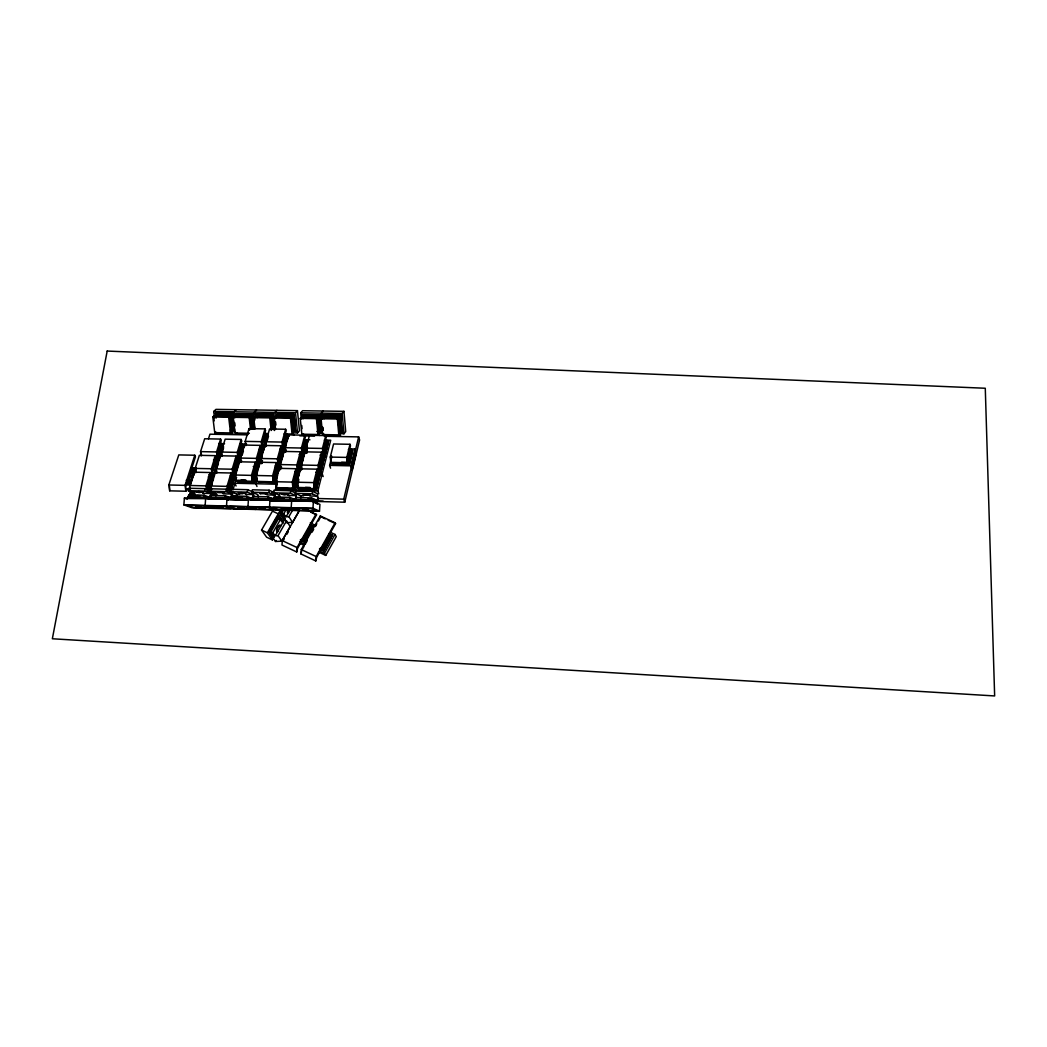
<?xml version="1.0" encoding="UTF-8"?>
<svg xmlns="http://www.w3.org/2000/svg" width="1047" height="1047" viewBox="0 0 1047 1047"><rect width="100%" height="100%" fill="white"/><g stroke="black" fill="none" stroke-linecap="round" stroke-linejoin="round"><path stroke-width="1.5" d="M231.832 414.18L216.035 413.931L215.617 415.502L230.301 415.738L231.832 414.18L233.285 430.199L232.015 430.265L230.301 415.738M299.756 509.968L282.258 540.618L281.996 545.029L296.733 551.965L297.57 548.34L316.56 514.81L308.708 510.583M312.386 491.265L317.477 493.726L318 499.785L317.32 496.173L312.228 493.739L312.386 491.265L295.503 490.847L295.333 493.333L300.607 495.755L303.643 495.833M294.024 501.16L312.176 501.003L295.529 501.199M319.492 511.172L312.961 508.266L313.406 501.408L184.39 498.123L183.879 504.876L192.19 507.795L319.492 511.172L319.924 504.418L313.406 501.408M316.848 503.424L316.273 500.126L311.548 497.914L295.856 497.521L294.861 500.636M317.594 504.131L312.176 501.003M290.045 500.518L289.849 497.364L274.235 496.972L273.228 500.086M296.079 497.927L295.843 495.637L290.529 493.216L290.686 490.729L273.882 490.323L273.712 492.797L279.222 495.231L279.47 497.508M290.412 501.068L272.377 500.61L287.401 500.99M291.642 500.859L291.184 507.69L298.015 510.609M270.348 498.424L274.851 498.529L274.484 495.113L268.922 492.679L269.092 490.205L252.366 489.8L252.196 492.26L257.928 494.694L258.19 496.972M250.848 500.06L268.83 499.903L255.743 500.178M269.982 500.309L269.511 507.128L276.644 510.033M251.686 499.537L252.72 496.435L268.254 496.828L273.424 499.039M230.261 499L231.308 495.898L246.765 496.291L252.144 498.503L249.081 498.424M239.737 494.249L236.753 494.171L230.785 491.737L230.955 489.276L247.602 489.682L253.387 492.142L253.858 496.658M246.922 499.419L246.765 496.291M253.479 496.854L253.217 494.577L247.432 492.142L247.602 489.682M247.262 499.969L229.411 499.511L245.639 499.929M248.427 499.759L247.956 506.552L255.389 509.47M296.733 551.965L297.047 547.568L316.076 513.998M232.329 496.33L232.054 494.053L226.034 491.619L226.217 489.171L209.649 488.766L209.479 491.213L215.669 493.647L215.944 495.912M208.078 498.961L225.89 498.804L214.543 499.131M226.977 499.21L226.492 505.989L234.214 508.907M204.217 498.333L204.086 495.218L188.774 494.825L187.714 497.914M211.285 495.794L210.997 493.53L204.754 491.095L204.937 488.648L188.447 488.242L188.264 490.69L194.677 493.124L194.978 495.388M205.631 498.673L205.133 505.439L213.156 508.345M208.942 498.451L209.989 495.362L225.367 495.755L230.968 497.966M300.96 553.955L301.287 549.557L320.303 515.949L335.119 522.806L335.577 523.605L316.665 557.305L315.801 560.943L300.96 553.955L301.798 550.329M315.801 560.943L316.168 556.546L335.119 522.806M315.474 501.448L344.764 502.194L359.592 439.976L358.65 436.887L324.334 436.272M349.24 464.004L352.617 449.961L349.358 464.384L331.611 463.625L349.358 464.384M354.828 448.993L356.137 453.22L352.132 470.038L350.784 465.836L354.828 448.993L349.986 448.901M344.764 502.194L343.743 499.17L358.65 436.887M347.368 463.337L347.303 458.966L350.483 445.852L349.986 444.294L333.574 443.98L330.276 457.081L330.878 462.983L347.368 463.337L346.806 457.408L349.986 444.294M348.756 463.52L351.923 450.419L350.588 448.862L347.643 461.033L348.756 463.52L332.318 463.167L332.056 462.394L348.507 462.748L351.674 449.647L348.402 449.582M349.227 462.447L352.041 450.812M331.519 455.72L330.878 462.983M330.564 468.179L329.622 465.378L331.546 457.748M319.361 475.626L315.945 489.028L299.39 488.622M321.076 468.899L323.68 458.665M325.002 453.495L327.933 441.991M316.273 489.145L319.937 474.775L316.403 489.525L298.526 488.713L316.403 489.525M320.788 472.315L324.256 457.814L320.788 472.315L315.998 472.21M325.094 455.406L328.496 441.153L325.094 455.406L320.343 455.314M318.798 493.791L317.817 491.017L330.708 440.198L324.321 440.08M315.54 487.889L318.955 474.474L317.817 473.715L314.637 486.174L315.801 488.648L297.688 488.151L297.021 482.222L313.655 482.615L317.11 469.174L300.581 468.82L301.143 470.352M316.94 470.613L319.924 470.679L319.034 468.964L322.162 456.728L323.287 457.513L320.199 471.438L317.202 471.372M324.243 453.783L327.554 440.839L326.442 440.041L323.366 452.068L324.505 454.542L321.246 454.477M315.801 488.648L318.955 474.474M320.199 471.438L323.287 457.513M324.505 454.542L327.554 440.839M321.481 452.173L322.005 453.731L318.628 466.91L318.707 471.281L318.092 465.378L321.481 452.173L305.083 451.846M322.437 448.443L325.774 435.487L326.284 437.031L322.96 449.988L323.052 454.333L322.437 448.443L306.077 448.129L306.562 452.54M295.136 489.014L277.337 488.203L295.136 489.014L309.519 435.186M298.775 479.29L297.819 486.044M307.386 446.794L306.954 453.076M296.523 490.493L297.767 485.808M306.339 453.39L307.137 450.38M297.688 488.151L297.937 487.182M294.246 487.378L297.806 474.003L296.641 473.244L293.33 485.664L294.534 488.138L276.421 487.64L275.714 481.725L292.283 482.104L295.869 468.716L279.418 468.349M298.814 470.208L302.321 457.081L301.17 456.296L297.911 468.506L299.102 470.98L302.321 457.081M303.303 453.351L306.745 440.447L305.619 439.661L302.413 451.65L303.578 454.123L300.345 454.058M294.534 488.138L297.806 474.003M303.578 454.123L306.745 440.447M297.832 476.634L294.665 488.517L291.681 488.439M300.005 468.441L302.727 458.22M304.101 453.076L307.151 441.598M294.992 488.635L298.945 474.684M294.914 471.739L299.691 471.844L303.434 457.775M299.442 454.882L304.18 454.987L307.844 441.153M300.424 451.754L300.973 453.299L297.453 466.465L297.544 470.823L296.89 464.92L300.424 451.754L284.103 451.427M301.418 448.037L304.886 435.107L305.423 436.651L301.968 449.582L302.06 453.914L301.418 448.037L285.137 447.71L285.635 452.121M277.128 480.285L276.421 487.64M277.036 483.74L275.322 489.983L317.817 491.017M274.654 481.123L278.332 467.865L277.154 467.106L273.725 479.421L274.942 481.882L256.895 481.384L256.175 475.495L272.6 475.862L276.316 462.578L259.983 462.237M279.366 464.109L282.991 451.087L281.826 450.302L278.463 462.408L279.654 464.881L282.991 451.087M284.012 447.396L287.559 434.597L286.42 433.798L283.109 445.695L284.287 448.168L287.559 434.597M274.942 481.882L278.332 467.865M275.086 482.261L278.764 469.017M280.203 463.808L283.017 453.678M284.431 448.548L287.977 435.748M275.4 482.379L257.876 481.96L275.544 482.759L279.327 468.179L276.172 468.101M275.518 465.64L280.256 465.745L283.973 451.401L281.97 459.541M280.177 448.927L284.889 449.019L288.71 434.806L289.273 436.363M275.544 482.759L277.507 475.652M278.685 471.399L279.47 468.559M284.889 449.019L286.145 444.452M286.996 441.402L287.833 438.353M281.015 445.773L281.591 447.318L277.952 460.353L278.057 464.698L277.363 458.822L281.015 445.773L264.812 445.459L265.415 447.004M285.622 429.257L286.184 430.801L282.611 443.627L282.716 447.933L282.036 442.07L285.622 429.257L269.563 428.969L254.526 482.261L236.936 481.476L254.369 481.882M257.196 479.094L255.861 483.727L256.986 486.502M261.619 463.69L262.483 460.654M256.895 481.384L257.169 480.429M253.623 480.638L257.431 467.407L256.24 466.648L252.68 478.937L253.924 481.398L257.745 468.179L257.431 467.407L254.199 467.342M260.127 446.925L263.32 446.99L262.404 445.289L265.846 433.432L267.011 434.23L263.622 447.763L260.415 447.697M258.818 464.423L262.561 451.44L261.083 449.896L257.588 461.963L258.818 464.423L255.586 464.358M263.622 447.763L267.011 434.23M254.081 481.777L257.889 468.559M262.705 451.82L258.975 464.816L255.743 464.737M264.59 445.302L267.443 435.382M254.526 482.261L256.973 473.768M259.852 463.742L262.077 456.008M265.087 445.577L266.396 441.009M267.286 440.473L268.516 436.206M252.222 481.267L251.489 475.377L255.337 462.133L239.082 461.792L235.13 475.011L235.889 480.887L252.222 481.267L252.105 476.909L255.939 463.664L255.337 462.133M260.206 445.368L260.808 446.912L257.038 459.921L257.143 464.253L256.423 458.377L260.206 445.368L244.082 445.054L240.208 458.049L240.758 462.434M264.983 428.89L265.572 430.448L261.868 443.221L261.972 447.527L261.279 441.677L264.983 428.89L249.003 428.616L245.181 441.376L245.731 445.747M232.905 490.035L236.308 478.61M235.889 480.887L236.177 479.945M233.259 478.257L229.267 491.606L228.298 489.904L232.028 477.497L233.573 479.016L230.026 490.873M234.397 474.474L238.323 461.361L237.106 460.588L233.442 472.773L234.711 475.233L238.323 461.361M239.436 457.644L243.284 444.766L242.093 443.98L238.494 455.955L239.737 458.403L236.543 458.337M239.737 458.403L243.284 444.766M230.196 491.252L233.743 479.395M235.3 474.147L238.781 462.499M240.326 457.356L243.323 447.344M230.458 491.423L234.306 478.544L231.151 478.479M230.589 475.992L235.3 476.097L239.501 462.054L236.373 461.976M235.654 459.162L240.339 459.267L244.304 445.08L243.087 450.066M230.615 491.802L234.306 478.544M240.339 459.267L241.255 456.191M242.119 455.249L243.414 450.93M227.592 490.794L227.016 486.371L231.047 473.008L214.779 472.642L210.643 485.978L211.049 488.923M236.138 456.086L236.779 457.618L232.827 470.744L232.944 475.089L232.185 469.213L236.138 456.086L220.014 455.746L215.944 468.86L216.546 473.257M241.15 439.452L241.778 440.996L237.891 453.901L238.009 458.206L237.263 452.369L241.15 439.452L225.157 439.164L221.166 452.042L221.742 456.413M208.314 491.082L212.449 477.772L211.193 477.026L207.345 489.394M210.395 473.925L213.614 474.003L212.659 472.302L216.441 460.157L217.671 460.929L213.954 474.762L209.125 474.644M209.112 490.362L212.777 478.531L212.449 477.772L209.23 477.694M213.954 474.762L217.671 460.929M214.36 457.879L219.15 457.984L223.129 445.132L221.598 443.588L218.64 443.535M209.282 490.729L212.947 478.911M214.112 475.142L218.169 462.067M219.307 458.364L223.299 445.512M209.531 490.899L213.667 478.453M215.603 461.164L218.718 461.23L214.373 475.246L209.295 475.024M223.364 446.218L219.582 458.455L214.53 458.259M210.133 489.852L211.9 484.146M216.951 467.839L218.404 463.167M220.681 455.772L223.535 446.598M222.252 452.147L223.587 447.854M206.39 488.805L205.971 485.873L210.146 472.537L193.957 472.171M215.42 455.654L216.075 457.186L211.991 470.286L212.122 474.618L211.324 468.755L215.42 455.654L199.362 455.327L195.161 468.402L195.789 472.786M220.59 439.073L221.244 440.617L217.226 453.482L217.357 457.775L216.572 451.951L220.59 439.073L204.675 438.772L200.553 451.623L201.155 455.995M221.598 443.588L217.881 455.524L219.15 457.984M190.973 496.409L189.69 493.674L190.829 490.389M208.484 438.772L209.95 434.191L247.537 434.871M187.007 481.934L190.214 482.013L189.232 480.324L193.172 468.101L194.441 468.86L190.567 482.772L187.348 482.693M190.528 491.344L189.69 485.481L194.441 468.86M191.208 481.685L194.951 469.985M191.444 481.842L195.501 469.161L192.399 469.082M193.865 475.168L195.501 469.161M185.895 491.239L185.044 485.363L194.781 455.236L178.801 454.908L168.829 484.983L169.706 490.834L185.895 491.239L185.751 486.881L195.462 456.767L194.781 455.236M169.706 490.834L169.549 486.489M331.402 534.965L323.405 550.041L331.402 534.965L330.211 534.624L322.555 548.275L323.17 549.662L320.212 548.275M331.755 535.554L323.523 550.238L320.565 548.85M323.759 551.01L332.462 535.082L323.759 551.01L319.44 548.994M335.04 534.454L336.27 536.601L325.748 555.407L324.465 553.326L335.04 534.454L330.656 532.413M302.583 548.929L304.167 546.128M305.75 543.341L307.334 540.54M312.071 532.151L313.655 529.35M315.239 526.549L316.822 523.749M318.406 520.961L320.775 516.76L320.303 515.949M312.438 526.144L304.415 541.155L312.438 526.144L311.234 525.79L303.538 539.375L304.167 540.775L301.222 539.388M305.083 542.202L304.546 541.351L312.804 526.746L309.873 525.385M304.769 542.124L313.498 526.275L304.769 542.124L300.476 540.108M282.35 522.348L277.782 516.014L268.699 531.811L275.505 541.495L276.107 540.448M275.505 541.495L281.826 541.142L290.176 526.523L286.485 520.883L284.378 519.901L275.911 534.664L272.259 534.952L271.644 536.012L278.031 535.658L286.485 520.883M286.25 522.715L292.545 522.361L298.565 511.813M282.795 541.404L284.378 538.616M286.76 534.441L288.357 531.667M273.555 537.255L269.681 531.732L278.149 516.996L279.196 517.493L270.728 532.229L273.045 535.541M283.894 509.313L281.604 513.292L285.36 519.404M274.654 535.253L272.861 532.687L280.727 518.998L279.196 517.493M285.451 516.407L283.724 513.763L286.067 509.693M288.776 510.059L288.318 511.996M284.627 518.487L283.109 521.144L278.28 513.828L272.469 511.132L261.554 530.07L266.632 537.19L272.377 539.886L273.908 537.203M290.595 509.051L286.773 515.7L283.135 516.001L282.533 517.048L288.893 516.681L292.702 510.02M272.377 539.886L267.365 532.792L280.596 509.797M284.13 519.233L279.588 512.873L281.839 508.96C294.979 510.072 278.515 507.389 281.839 508.999M277.612 516.747L269.144 531.483L273.031 537.019M281.551 509.902L280.02 512.559L282.271 515.988M272.861 537.726L269.236 532.059L278.306 516.263M284.771 520.451L280.112 513.122L282.363 509.208M284.287 518.514L280.557 512.808L282.847 508.816M339.202 433.707L343.979 433.785L345.706 431.586L343.94 411.34L302.583 410.712L300.672 412.819L301.287 419.049M338.796 432.215L342.094 432.071L340.602 415.149L323.261 414.874L323.392 418.133M338.534 417.465L339.856 432.162L340.995 432.097L339.909 415.895L323.392 416.025L323.497 417.23L338.534 417.465L339.909 415.895M343.979 433.785L342.186 413.473L343.94 411.34M337.998 418.198L339.424 434.06L340.511 435.84L338.783 434.871L337.356 418.996L337.998 418.198L321.756 417.936L321.089 418.721L322.581 434.584L324.374 435.539M341.479 431.495L340.066 415.698L340.772 414.848M318.118 431.848L321.403 431.704L319.806 414.808L302.557 414.547L302.688 417.805M317.725 417.138L302.74 416.889L302.662 415.698L319.113 415.567L317.725 417.138L319.113 431.796L320.277 431.73L319.283 415.371L303.185 415.122M323.209 411.026L321.377 413.146L321.966 419.376M317.123 417.871L318.628 433.694L319.767 435.46L317.961 434.505L316.443 418.656L317.123 417.871L300.96 417.609L300.253 418.394L301.837 434.204L303.709 435.172L303.604 434.047M321.233 431.901L319.806 414.808M292.82 432.869L297.544 432.961L299.455 430.775L297.44 410.633L215.957 409.377L213.719 411.471L214.478 417.635M291.825 416.719L293.317 431.338L294.508 431.272L293.265 415.162L276.892 415.293L276.932 416.484L291.825 416.719L293.265 415.162M292.388 431.39L295.66 431.246L293.958 414.403L276.814 414.141L276.945 417.387M291.171 417.452L292.78 433.236L293.985 434.989L292.074 434.034L290.451 418.237L291.171 417.452L275.086 417.19L274.353 417.975L275.531 429.008M295.49 431.443L293.958 414.403M297.544 432.961L295.503 412.74L297.44 410.633M272.691 414.834L256.751 414.573L256.397 416.156L271.225 416.392L272.691 414.834L274.366 430.513M252.209 414.507L236.347 414.259L235.955 415.829L250.717 416.065L252.209 414.507L253.806 428.589M254.984 428.655L253.74 417.635L269.76 417.897L270.506 417.112L271.867 429.715M256.463 417.059L256.122 414.01L273.385 414.089L275.021 429.362M276.932 410.319L274.916 412.426L275.583 418.63M253.74 417.635L254.513 416.863L270.506 417.112M256.122 414.01L273.385 414.089M256.515 410.005L254.421 412.099L254.945 416.745M248.283 434.165L237.211 433.968L235.078 433.013L233.219 417.308L249.173 417.557L249.945 416.785L251.372 429.349M236.072 416.732L235.719 413.683L252.903 413.761L254.617 429.008M231.243 430.317L234.502 430.173L232.526 413.434L215.617 413.172L215.97 417.923M233.219 417.308L234.018 416.523L249.945 416.785M235.719 413.683L252.903 413.761M236.19 409.691L234.018 411.785L234.75 417.962M212.803 416.968L228.678 417.23L229.476 416.457L231.348 432.136L232.696 433.89L216.951 433.602L214.74 432.647L212.803 416.968L213.627 416.196L229.476 416.457M215.407 413.356L232.526 413.434M202.608 492.613L203.432 492.339L201.652 491.959M195.933 495.715L197.53 495.702M244.906 493.661L245.809 493.386L244.645 493.124M261.03 493.281L260.428 493.621M238.363 496.775L241.517 496.815M266.213 494.184L267.142 493.909L264.786 493.438M287.624 494.721L288.592 494.446L284.64 493.739M281.198 497.862L284.365 497.809M309.14 495.257L310.148 494.982L303.198 494.812M197.831 491.684L196.574 491.841L197.713 492.273M217.92 492.142L219.726 492.208M218.993 492.195L217.292 492.548M240.273 492.731L238.35 492.823L239.475 493.202M261.645 493.255L259.695 493.359L260.271 493.739M283.122 493.791L282.206 494.263M304.703 494.315L303.381 494.681M198.55 491.684L195.933 491.894L202.608 492.195M261.292 493.163L262.378 493.255M283.868 493.791L281.067 494.001L284.182 494.564M197.163 495.624L199.964 495.741M213.719 411.471L295.503 412.74M300.672 412.819L342.186 413.473M276.63 414.324L293.775 414.599M302.387 414.73L319.636 415.005M323.104 415.057L340.432 415.332L341.937 432.267M216.245 413.735L232.028 413.984L233.874 429.61M236.543 414.062L252.406 414.311L253.989 428.393M256.947 414.39L261.724 414.455M266.501 414.533L272.874 414.638L274.55 430.317M277.442 414.704L293.448 414.965L295.045 430.683M323.889 415.45L328.745 415.515M331.978 415.567L340.066 415.698M215.63 414.311L231.426 414.56L233.285 430.199M235.955 414.638L251.83 414.887L253.426 428.982M256.371 414.965L272.325 415.214L273.843 429.349M276.892 415.293L292.911 415.541L294.508 431.272M302.662 415.698L318.785 415.96L320.277 431.73M323.392 416.025L339.581 416.287L340.995 432.097M274.353 417.975L290.451 418.237M300.253 418.394L316.443 418.656M321.089 418.721L337.356 418.996M317.568 431.076L320.775 431.128M317.398 431.272L320.604 431.338M230.131 430.134L234.502 430.173M292.558 431.194L295.66 431.246M317.071 431.678L321.403 431.704M338.966 432.018L342.094 432.071M230.17 431.757L234.829 431.835M318.524 433.327L323.287 433.419M214.74 432.647L230.549 432.921L232.696 433.89M235.078 433.013L249.369 433.262M265.087 433.55L268.281 433.602M284.051 433.89L292.074 434.034M301.837 434.204L317.961 434.505M322.581 434.584L338.783 434.871M286.001 434.845L340.511 435.84M299.822 435.827L314.532 436.089M303.578 439.701L309.938 439.819M245.181 441.376L261.279 441.677M282.036 442.07L265.886 441.769L266.409 446.153M219.857 443.614L224.555 443.706M240.287 444.007L246.569 444.124M219.648 444.308L222.815 444.36L218.823 457.225L215.63 457.146M260.572 448.077L264.21 448.613L259.538 448.522M281.604 448.574L284.745 448.64M259.198 449.896L263.949 449.988M279.863 450.315L286.224 450.432M259.054 450.603L262.26 450.668L258.517 463.664L255.285 463.599M200.553 451.623L216.572 451.951M221.166 452.042L237.263 452.369M300.476 454.437L303.722 454.503M299.298 454.503L304.036 454.594M320.212 454.922L324.963 455.026M300.738 456.309L303.944 456.374M321.651 456.741L326.494 456.845M330.276 457.081L346.806 457.408M240.208 458.049L256.423 458.377M277.363 458.822L261.069 458.481L261.606 462.879M235.496 458.782L240.182 458.887M215.08 458.73L219.739 458.835M341.61 462.264L346.099 462.355M213.47 460.091L219.451 460.222M235.3 460.562L241.635 460.693M329.622 465.378L350.784 465.836M296.89 464.92L280.465 464.567L280.976 468.991M318.092 465.378L301.588 465.025L302.073 469.449M254.539 464.803L259.407 465.287L254.696 465.182M275.374 465.261L280.112 465.352M253.23 466.582L259.146 466.7M275.191 467.041L281.604 467.184M191.522 468.035L196.26 468.14M195.161 468.402L211.324 468.755M215.944 468.86L232.185 469.213M296.366 471.399L299.56 471.464M317.346 471.765L320.657 471.935M192.569 469.462L195.671 469.54M294.6 473.152L299.455 473.27M317.32 473.663L322.188 473.781L323.157 476.568M235.13 475.011L251.489 475.377M230.419 475.613L235.143 475.718M209.845 475.508L214.543 475.626M208.196 476.948L214.242 477.039M230.222 477.406L236.622 477.55M231.308 478.859L234.463 478.924M241.072 480.05L245.966 480.167M245.482 480.442L237.329 480.259L237.656 481.018M186.248 480.259L189.232 480.324M276.905 484.224L234.921 483.243L236.085 485.991M187.518 483.073L190.737 483.138M186.287 483.138L191.156 483.635L186.471 483.518M305.488 487.365L310.017 487.47M309.506 487.745L298.971 487.483L299.246 488.242M186.065 484.944L190.842 485.062M168.829 484.983L185.044 485.363M189.69 485.481L205.971 485.873M210.643 485.978L227.016 486.371M186.405 489.014L189.572 489.093M271.631 492.6L274.641 492.666L275.099 497.194M188.264 490.69L204.754 491.095M209.479 491.213L226.034 491.619M230.785 491.737L247.432 492.142M252.196 492.26L268.922 492.679M273.712 492.797L290.529 493.216M295.333 493.333L312.228 493.739M194.873 491.985L191.889 492.273M222.893 492.587L218.744 492.692M244.147 493.111L239.41 492.993L245.155 493.111M308.538 494.708L304.219 494.812M215.904 492.875L212.567 492.417M202.843 493.32L210.997 493.53M223.116 493.831L232.054 494.053M245.731 494.393L253.217 494.577M266.959 494.917L274.484 495.113M288.291 495.453L295.843 495.637M309.716 495.99L317.32 496.173M189.69 493.674L194.506 493.791M210.552 494.184L217.004 494.354M190.462 495.31L195.344 495.44M231.23 496.343L237.748 496.5M275.256 497.443L280.151 497.574M317.66 498.516L343.743 499.17M204.911 496.762L209.793 496.893M227.997 497.351L230.981 497.43M249.121 497.888L252.118 497.966M293.173 499L296.196 499.079M313.092 499.498L318 499.785M187.806 496.684L204.309 497.103L209.308 499M209.034 497.22L225.602 497.639L230.118 499.419M230.353 497.77L247 498.189L251.359 499.956M251.777 498.307L268.516 498.725L274.078 501.094M273.306 498.856L290.124 499.275L294.115 501.055M294.94 499.406L311.836 499.825L316.927 502.194M315.042 500.911L323.17 501.12M183.879 504.876L312.961 508.266M305.266 494.236L307.216 494.354M283.672 493.7L284.666 493.831M262.182 493.176L264.132 493.281M240.797 492.64L243.676 492.862M284.993 494.629L287.964 494.406L285.491 493.883M219.504 492.116L220.524 492.234M198.328 491.593L199.349 491.71M242.302 493.569L245.011 493.242M198.249 495.715L199.048 495.741M285.033 494.708L282.31 494.406M241.373 493.569L242.354 493.647M220.472 492.155L221.454 492.234M199.283 491.632L201.207 491.815M200.082 492.6L198.158 492.417M241.464 496.736L242.459 496.802M221.349 492.299L224.568 492.862L222.134 492.378M264.001 493.359L265.061 493.386M240.444 493.477L241.491 493.503M200.959 491.854L202.725 492.064M244.501 492.98L239.096 493.098M239.619 493.346L240.705 493.425M307.844 494.498L309.035 494.721M238.952 493.216L240.025 493.32M266.003 493.647L261.279 493.752M308.682 498.647L309.716 498.922M308.25 498.686L309.114 498.909M272.861 532.687L269.681 531.732M283.724 513.763L280.557 512.808M184.39 498.123L187.151 499.131M188.774 494.825L191.758 495.938M204.086 495.218L209.897 497.43M228.534 500.047L225.511 498.869L225.367 495.755M225.89 498.804L228.468 499.812M204.937 488.648L211.167 491.108L211.69 495.597M231.308 495.898L234.07 497.011M226.217 489.171L232.225 491.619L232.722 496.134M268.83 499.903L271.801 501.16M271.212 501.147L268.425 499.969L268.254 496.828M274.235 496.972L276.788 498.084M269.092 490.205L274.641 492.666M289.849 497.364L294.796 499.576M315.579 502.835L311.757 501.068L311.548 497.914M290.686 490.729L296 493.189L296.432 497.731M310.671 512.088L316.56 514.81M320.775 516.76L325.211 518.815M328.169 520.189L335.577 523.605M310.278 522.95L316.076 525.646M310.645 524.94L313.629 526.471M329.583 533.748L332.566 535.279M309.755 525.188L312.687 526.549M328.679 533.996L331.637 535.357M301.484 539.781L304.415 541.155M320.447 548.667L323.405 550.041M301.601 539.977L304.546 541.351M300.358 539.912L304.651 541.927M320.762 549.466L323.641 550.814M299.651 541.705L305.462 544.427M320.081 551.272L324.465 553.326M299.586 543.144L303.931 545.186M318.471 552.005L325.748 555.407M261.554 530.07L267.365 532.792M282.258 540.618L297.047 547.568M301.287 549.557L316.168 556.546M215.551 431.848L216.951 433.602M323.248 433.772L324.269 434.413M272.259 534.952L273.791 537.15M278.031 535.658L281.826 541.142M278.149 516.996L279.654 519.26M280.727 518.998L283.331 522.937M288.893 516.681L292.545 522.361M210.146 472.537L210.813 474.055L206.652 487.392L207.097 490.794M231.047 473.008L231.688 474.527L227.67 487.902L227.945 490.166M249.003 428.616L249.605 430.16M276.316 462.578L276.905 464.122L273.202 477.393L273.306 481.764L272.6 475.862M279.327 468.179L280.007 469.894M295.869 468.716L296.432 470.247L292.846 483.635L292.951 488.033L292.283 482.104M317.11 469.174L317.647 470.718L314.205 484.146L314.296 488.543L313.655 482.615M195.854 469.92L196.142 472.184M201.22 453.155L201.508 455.406M211.324 487.496L211.599 489.774M215.617 413.172L216.166 417.727M213.627 416.196L214.203 420.894M216.611 470.391L216.886 472.642M221.807 453.573L222.082 455.825M236.753 494.171L237.015 496.448M234.764 422.805L235.13 425.933M232.329 413.63L234.306 430.369M228.678 417.23L230.549 432.921M235.771 476.542L236.046 478.806M240.836 459.581L241.098 461.832M237.08 432.856L237.211 433.968M245.796 442.92L246.058 445.171M252.72 413.958L254.434 429.205M250.717 416.065L252.17 428.995M256.79 477.013L257.038 479.29M249.173 417.557L250.429 428.576M256.751 414.573L257.104 417.714M261.671 460.013L262.051 463.415M256.319 413.814L256.659 416.863M254.513 416.863L254.866 420.004M271.225 416.392L272.613 429.362M269.76 417.897L271.134 430.513M275.597 421.915L275.937 425.069M273.202 414.272L274.838 429.558M285.7 449.255L285.936 451.519M300.607 495.755L300.842 498.045M302.557 414.547L302.976 418.852M301.745 425.501L302.06 428.668M279.536 494.289L279.824 497.312M322.698 427.176L322.986 430.291M322.646 427.438L322.947 430.605M323.732 415.633L324.02 418.8M323.261 414.874L323.549 417.936M277.874 531.51A3.691 1.283 -64.1 0 1 276.657 530.083A3.691 1.283 -64.1 0 1 278.934 525.659A3.691 1.283 -64.1 0 1 280.531 526.327M277.023 529.599A3.076 1.06 -64.1 0 1 278.738 526.275A3.076 1.06 -64.1 0 1 280.19 526.17M288.632 512.729A3.664 1.269 -64.5 0 1 287.401 512.349A3.664 1.269 -64.5 0 1 288.121 509.261M288.37 512.415A3.062 1.06 -64.5 0 1 288.318 509.326M204.584 498.267L186.85 498.424L204.584 498.267M107.187 351.059L52.35 638.762L994.65 695.941L985.279 388.254L107.187 351.059M195.619 506.368L201.6 506.8L195.619 506.368M216.794 506.918L222.762 507.35L216.794 506.918M238.062 507.481L244.03 507.913L238.062 507.481M259.434 508.044L265.401 508.476L259.434 508.044M302.478 509.182L308.446 509.614L302.478 509.182M199.545 491.789L197.045 491.946L202.32 492.286L199.545 491.789M284.836 493.896L282.193 494.053L287.467 494.393L284.836 493.896M203.668 505.701L187.164 505.269L193.603 507.533L209.937 507.965L203.668 505.701M224.987 506.264L208.405 505.819L214.609 508.096L231.021 508.528L224.987 506.264M246.398 506.827L229.738 506.382L235.719 508.659L252.209 509.091L246.398 506.827M267.927 507.389L251.175 506.944L256.934 509.222L273.489 509.653L267.927 507.389M289.548 507.952L272.717 507.52L278.24 509.784L294.888 510.216L289.548 507.952M311.273 508.528L294.364 508.083L299.651 510.347L316.377 510.792L311.273 508.528"/></g></svg>
